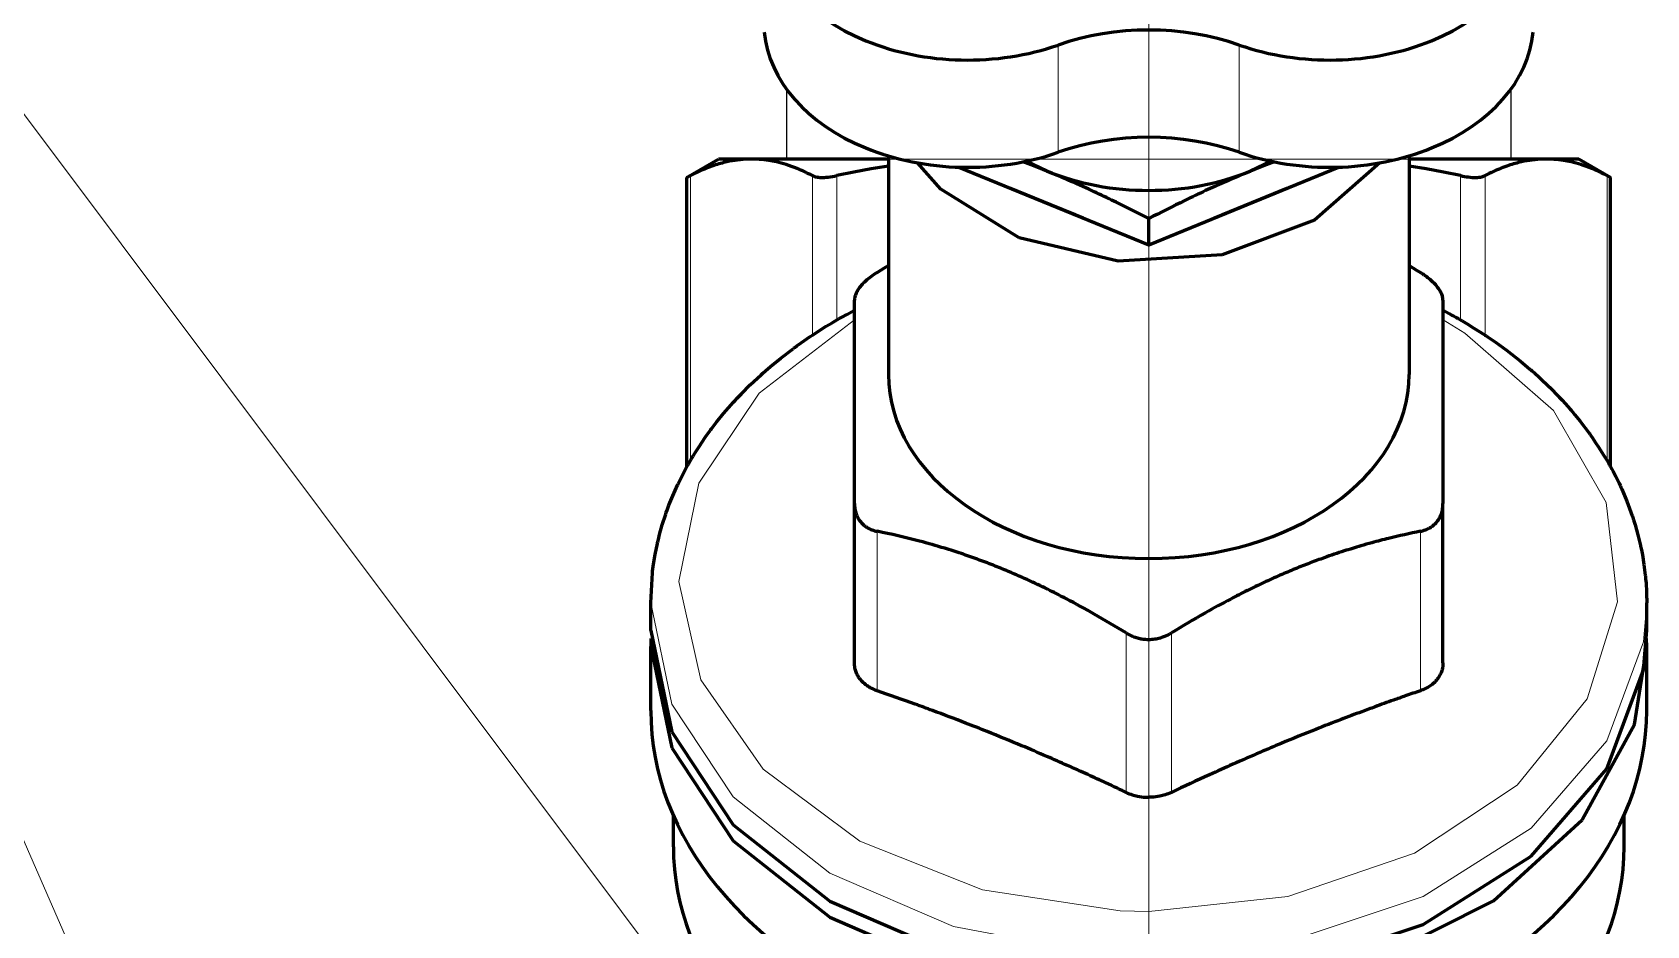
# Model space of a CAD drawing. Header units: millimetres. Extents: x -718 to 68664, y -49984 to -979.
# Drawn here: x 18227 to 18940, y -36709 to -36314 of the extents above; entities that cross this region are included whole.
import ezdxf

# ---------------------------------------------------------------- set-up
doc = ezdxf.new("R2010")
doc.units = ezdxf.units.MM
doc.linetypes.add('K5LT_BASIC', pattern=[0])
doc.linetypes.add('K5LT_THIN', pattern=[0])
doc.layers.add('Text', color=7, linetype='Continuous', lineweight=15)
doc.layers.add('ГВС (Т3)_20', color=10, linetype='Continuous', lineweight=25)
doc.layers.add('Системный слой (1)', color=7, linetype='Continuous', true_color=0xc26c6c6c)

# ---------------------------------------------------------------- blocks, each defined once
blk = doc.blocks.new('U656')
at = {"layer": 'Системный слой (1)', "color": 150, "linetype": 'K5LT_BASIC', "lineweight": 60, "true_color": 0x0080ff}
for p, q in [((799.531, 147.501), (800.694, 148.535)), ((797.374, 144.043), (799.531, 147.501)), ((796.351, 139.665), (797.374, 144.043)), ((796.626, 135.07), (796.351, 139.665)), ((798.156, 130.997), (796.626, 135.07)), ((811.359, 132.307), (809.132, 128.939)), ((800.694, 128.102), (798.156, 130.997)), ((809.132, 128.939), (807.742, 127.818))]:
    blk.add_line(p, q, dxfattribs=at)
blk = doc.blocks.new('U657')
at = {"layer": 'Системный слой (1)', "color": 150, "linetype": 'K5LT_BASIC', "lineweight": 60, "true_color": 0x0080ff}
for p, q in [((780.031, 160.318), (775.555, 159.388)), ((775.555, 159.388), (771.457, 156.675)), ((771.457, 156.675), (768.084, 152.409)), ((768.084, 152.409), (765.722, 146.95)), ((765.722, 146.95), (764.571, 140.762)), ((764.571, 140.762), (764.475, 138.318)), ((764.475, 138.318), (765.133, 131.987)), ((765.133, 131.987), (767.052, 126.192)), ((767.052, 126.192), (770.068, 121.423)), ((770.068, 121.423), (773.928, 118.083)), ((773.928, 118.083), (778.304, 116.455)), ((778.304, 116.455), (780.031, 116.318))]:
    blk.add_line(p, q, dxfattribs=at)
blk = doc.blocks.new('U658')
at = {"layer": 'Системный слой (1)', "color": 150, "linetype": 'K5LT_BASIC', "lineweight": 60, "true_color": 0x0080ff}
for p, q in [((795.849, 150.318), (795.951, 150.152)), ((795.951, 150.152), (796.052, 149.985)), ((796.052, 149.985), (796.152, 149.818))]:
    blk.add_line(p, q, dxfattribs=at)
blk = doc.blocks.new('U659')
at = {"layer": 'Системный слой (1)', "color": 150, "linetype": 'K5LT_BASIC', "lineweight": 60, "true_color": 0x0080ff}
for p, q in [((795.951, 126.485), (795.849, 126.318)), ((796.052, 126.651), (795.951, 126.485)), ((796.152, 126.818), (796.052, 126.651))]:
    blk.add_line(p, q, dxfattribs=at)
blk = doc.blocks.new('U660')
at = {"layer": 'Системный слой (1)', "color": 150, "linetype": 'K5LT_BASIC', "lineweight": 60, "true_color": 0x0080ff}
for p, q in [((781.263, 160.318), (782.576, 160.245)), ((782.576, 160.245), (782.603, 160.242)), ((782.603, 160.242), (782.656, 160.236)), ((782.656, 160.236), (782.761, 160.223)), ((782.761, 160.223), (782.972, 160.194)), ((782.972, 160.194), (783.392, 160.125)), ((783.392, 160.125), (783.876, 160.026)), ((783.876, 160.026), (783.903, 160.02)), ((783.903, 160.02), (783.956, 160.007)), ((783.956, 160.007), (784.062, 159.982)), ((784.062, 159.982), (784.275, 159.929)), ((784.275, 159.929), (784.698, 159.81)), ((784.698, 159.81), (785.172, 159.658)), ((785.172, 159.658), (785.198, 159.649)), ((785.198, 159.649), (785.251, 159.63)), ((785.251, 159.63), (785.357, 159.592)), ((785.357, 159.592), (785.568, 159.514)), ((785.568, 159.514), (785.987, 159.346)), ((785.987, 159.346), (786.454, 159.138)), ((786.454, 159.138), (786.476, 159.128)), ((786.476, 159.128), (786.519, 159.108)), ((786.519, 159.108), (786.605, 159.066)), ((786.605, 159.066), (786.777, 158.98)), ((786.777, 158.98), (787.067, 158.83)), ((787.067, 158.83), (787.278, 158.718)), ((787.278, 158.718), (787.388, 158.657)), ((787.388, 158.657), (787.442, 158.625)), ((787.442, 158.625), (787.47, 158.609)), ((787.47, 158.609), (787.504, 158.59)), ((787.504, 158.59), (787.545, 158.566)), ((787.545, 158.566), (787.55, 158.563)), ((787.55, 158.563), (787.56, 158.557)), ((787.56, 158.557), (787.581, 158.545)), ((787.581, 158.545), (787.622, 158.521)), ((787.622, 158.521), (787.703, 158.472)), ((787.703, 158.472), (787.74, 158.45)), ((787.74, 158.45), (787.797, 158.415)), ((787.797, 158.415), (787.911, 158.345)), ((787.911, 158.345), (788.137, 158.201)), ((788.137, 158.201), (788.584, 157.898)), ((788.584, 157.898), (788.873, 157.689)), ((788.873, 157.689), (788.898, 157.671)), ((788.898, 157.671), (788.947, 157.635)), ((788.947, 157.635), (789.044, 157.561)), ((789.044, 157.561), (789.238, 157.411)), ((789.238, 157.411), (789.621, 157.1)), ((789.621, 157.1), (790.121, 156.663)), ((790.121, 156.663), (790.146, 156.64)), ((790.146, 156.64), (790.197, 156.594)), ((790.197, 156.594), (790.297, 156.5)), ((790.297, 156.5), (790.496, 156.311)), ((790.496, 156.311), (790.887, 155.92)), ((790.887, 155.92), (791.332, 155.443)), ((791.332, 155.443), (791.357, 155.416)), ((791.357, 155.416), (791.405, 155.361)), ((791.405, 155.361), (791.501, 155.252)), ((791.501, 155.252), (791.692, 155.031)), ((791.692, 155.031), (792.066, 154.576)), ((792.066, 154.576), (792.484, 154.031)), ((792.484, 154.031), (792.501, 154.007)), ((792.501, 154.007), (792.537, 153.959)), ((792.537, 153.959), (792.607, 153.862)), ((792.607, 153.862), (792.746, 153.667)), ((792.746, 153.667), (793.02, 153.269)), ((793.02, 153.269), (793.087, 153.17)), ((793.087, 153.17), (793.475, 152.563)), ((793.475, 152.563), (793.632, 152.304)), ((793.632, 152.304), (793.661, 152.256)), ((793.661, 152.256), (793.704, 152.182)), ((793.704, 152.182), (793.768, 152.071)), ((793.768, 152.071), (793.784, 152.043)), ((793.784, 152.043), (793.815, 151.988)), ((793.815, 151.988), (793.877, 151.877)), ((793.877, 151.877), (794.001, 151.655)), ((794.001, 151.655), (794.186, 151.318)), ((793.935, 124.857), (793.877, 124.754)), ((793.972, 124.922), (793.935, 124.857)), ((794.045, 125.053), (793.972, 124.922)), ((794.186, 125.318), (794.045, 125.053)), ((793.575, 124.253), (793.395, 123.961)), ((793.665, 124.399), (793.575, 124.253)), ((793.71, 124.472), (793.665, 124.399)), ((793.733, 124.508), (793.71, 124.472)), ((793.772, 124.57), (793.733, 124.508)), ((793.797, 124.613), (793.772, 124.57)), ((793.814, 124.642), (793.797, 124.613)), ((793.825, 124.661), (793.814, 124.642)), ((793.832, 124.674), (793.825, 124.661)), ((793.837, 124.683), (793.832, 124.674)), ((793.84, 124.689), (793.837, 124.683)), ((793.845, 124.699), (793.84, 124.689)), ((793.85, 124.707), (793.845, 124.699)), ((793.859, 124.722), (793.85, 124.707)), ((793.877, 124.754), (793.859, 124.722)), ((793.048, 123.408), (793.007, 123.345)), ((793.069, 123.439), (793.048, 123.408)), ((793.079, 123.455), (793.069, 123.439)), ((793.107, 123.499), (793.079, 123.455)), ((793.395, 123.961), (793.107, 123.499)), ((792.654, 122.84), (792.417, 122.516)), ((792.771, 123.005), (792.654, 122.84)), ((792.833, 123.092), (792.771, 123.005)), ((792.863, 123.136), (792.833, 123.092)), ((792.924, 123.223), (792.863, 123.136)), ((793.007, 123.345), (792.924, 123.223)), ((792.417, 122.516), (791.927, 121.889)), ((791.411, 121.283), (791.208, 121.057)), ((791.512, 121.397), (791.411, 121.283)), ((791.562, 121.454), (791.512, 121.397)), ((791.587, 121.483), (791.562, 121.454)), ((791.927, 121.889), (791.587, 121.483)), ((790.792, 120.62), (790.347, 120.183)), ((791.208, 121.057), (790.792, 120.62)), ((790.063, 119.922), (789.814, 119.701)), ((790.215, 120.06), (790.063, 119.922)), ((790.29, 120.13), (790.215, 120.06)), ((790.328, 120.166), (790.29, 120.13)), ((790.347, 120.183), (790.328, 120.166)), ((789.291, 119.268), (788.739, 118.849)), ((789.563, 119.488), (789.291, 119.268)), ((789.697, 119.601), (789.563, 119.488)), ((789.764, 119.658), (789.697, 119.601)), ((789.797, 119.687), (789.764, 119.658)), ((789.814, 119.701), (789.797, 119.687)), ((788.115, 118.431), (787.805, 118.236)), ((788.362, 118.59), (788.115, 118.431)), ((788.552, 118.717), (788.362, 118.59)), ((788.646, 118.783), (788.552, 118.717)), ((788.693, 118.816), (788.646, 118.783)), ((788.716, 118.833), (788.693, 118.816)), ((788.739, 118.849), (788.716, 118.833)), ((786.835, 117.687), (786.716, 117.627)), ((787.056, 117.803), (786.835, 117.687)), ((787.166, 117.861), (787.056, 117.803)), ((787.221, 117.89), (787.166, 117.861)), ((787.249, 117.904), (787.221, 117.89)), ((787.292, 117.927), (787.249, 117.904)), ((787.321, 117.942), (787.292, 117.927)), ((787.34, 117.953), (787.321, 117.942)), ((787.353, 117.96), (787.34, 117.953)), ((787.361, 117.965), (787.353, 117.96)), ((787.367, 117.968), (787.361, 117.965)), ((787.376, 117.974), (787.367, 117.968)), ((787.38, 117.976), (787.376, 117.974)), ((787.389, 117.981), (787.38, 117.976)), ((787.4, 117.988), (787.389, 117.981)), ((787.406, 117.991), (787.4, 117.988)), ((787.409, 117.993), (787.406, 117.991)), ((787.42, 117.999), (787.409, 117.993)), ((787.431, 118.005), (787.42, 117.999)), ((787.438, 118.009), (787.431, 118.005)), ((787.443, 118.012), (787.438, 118.009)), ((787.45, 118.015), (787.443, 118.012)), ((787.453, 118.017), (787.45, 118.015)), ((787.459, 118.021), (787.453, 118.017)), ((787.471, 118.027), (787.459, 118.021)), ((787.495, 118.041), (787.471, 118.027)), ((787.542, 118.069), (787.495, 118.041)), ((787.805, 118.236), (787.542, 118.069)), ((785.746, 117.192), (785.108, 116.957)), ((786.102, 117.34), (785.746, 117.192)), ((786.28, 117.418), (786.102, 117.34)), ((786.368, 117.458), (786.28, 117.418)), ((786.412, 117.479), (786.368, 117.458)), ((786.434, 117.489), (786.412, 117.479)), ((786.537, 117.538), (786.434, 117.489)), ((786.716, 117.627), (786.537, 117.538)), ((781.336, 116.319), (781.263, 116.318)), ((781.439, 116.32), (781.336, 116.319)), ((781.491, 116.321), (781.439, 116.32)), ((781.517, 116.321), (781.491, 116.321)), ((781.529, 116.321), (781.517, 116.321)), ((781.748, 116.328), (781.529, 116.321)), ((782.124, 116.35), (781.748, 116.328)), ((782.312, 116.365), (782.124, 116.35)), ((782.405, 116.374), (782.312, 116.365)), ((782.452, 116.379), (782.405, 116.374)), ((782.476, 116.381), (782.452, 116.379)), ((782.945, 116.439), (782.476, 116.381)), ((783.381, 116.51), (782.945, 116.439)), ((783.599, 116.552), (783.381, 116.51)), ((783.707, 116.574), (783.599, 116.552)), ((783.761, 116.586), (783.707, 116.574)), ((783.788, 116.592), (783.761, 116.586)), ((784.26, 116.704), (783.788, 116.592)), ((784.699, 116.827), (784.26, 116.704)), ((784.918, 116.895), (784.699, 116.827)), ((785.026, 116.93), (784.918, 116.895)), ((785.081, 116.948), (785.026, 116.93)), ((785.108, 116.957), (785.081, 116.948))]:
    blk.add_line(p, q, dxfattribs=at)
blk = doc.blocks.new('U661')
at = {"layer": 'Системный слой (1)', "color": 7, "linetype": 'K5LT_THIN', "lineweight": 18}
for p, q in [((782.2, 159.078), (777.86, 158.103)), ((786.549, 158.193), (782.2, 159.078)), ((777.86, 158.103), (773.918, 155.355)), ((790.519, 155.527), (786.549, 158.193)), ((793.753, 151.318), (790.519, 155.527)), ((773.918, 155.355), (770.728, 151.08)), ((770.728, 151.08), (768.576, 145.661)), ((768.576, 145.661), (767.655, 139.585)), ((767.655, 139.585), (767.627, 138.318)), ((767.627, 138.318), (768.285, 132.174)), ((768.285, 132.174), (770.199, 126.579)), ((770.199, 126.579), (773.199, 122.037)), ((793.171, 124.355), (793.753, 125.318)), ((789.761, 120.434), (793.171, 124.355)), ((773.199, 122.037), (777.015, 118.954)), ((785.684, 118.115), (789.761, 120.434)), ((777.015, 118.954), (781.304, 117.606)), ((781.304, 117.606), (785.684, 118.115))]:
    blk.add_line(p, q, dxfattribs=at)
blk = doc.blocks.new('U662')
at = {"layer": 'Системный слой (1)', "color": 7, "linetype": 'K5LT_THIN', "lineweight": 18}
for p, q in [((781.263, 160.318), (776.786, 159.388)), ((776.786, 159.388), (772.688, 156.675)), ((772.688, 156.675), (769.316, 152.409)), ((769.316, 152.409), (766.954, 146.95)), ((766.954, 146.95), (765.803, 140.762)), ((765.803, 140.762), (765.706, 138.318)), ((765.706, 138.318), (766.364, 131.987)), ((766.364, 131.987), (768.283, 126.192)), ((768.283, 126.192), (771.299, 121.423)), ((771.299, 121.423), (775.159, 118.083)), ((775.159, 118.083), (779.535, 116.455)), ((779.535, 116.455), (781.263, 116.318))]:
    blk.add_line(p, q, dxfattribs=at)
blk = doc.blocks.new('U663')
at = {"layer": 'Системный слой (1)', "color": 150, "linetype": 'K5LT_BASIC', "lineweight": 60, "true_color": 0x0080ff}
for p, q in [((799.071, 143.199), (798.406, 141.571)), ((798.406, 135.065), (799.071, 133.437))]:
    blk.add_line(p, q, dxfattribs=at)
blk = doc.blocks.new('U664')
at = {"layer": 'Системный слой (1)', "color": 150, "linetype": 'K5LT_BASIC', "lineweight": 60, "true_color": 0x0080ff}
for p, q in [((799.569, 144.42), (798.261, 141.217)), ((798.261, 135.42), (799.569, 132.217))]:
    blk.add_line(p, q, dxfattribs=at)
blk = doc.blocks.new('U718')
at = {"layer": 'Системный слой (1)', "color": 150, "linetype": 'K5LT_BASIC', "lineweight": 60, "true_color": 0x0080ff}
for p, q in [((800.47, 143.166), (800.606, 143.513)), ((800.606, 143.513), (800.74, 143.86)), ((800.329, 142.818), (800.47, 143.166))]:
    blk.add_line(p, q, dxfattribs=at)
blk = doc.blocks.new('U719')
at = {"layer": 'Системный слой (1)', "color": 150, "linetype": 'K5LT_BASIC', "lineweight": 60, "true_color": 0x0080ff}
for p, q in [((800.47, 133.471), (800.329, 133.818)), ((800.606, 133.124), (800.47, 133.471)), ((800.74, 132.777), (800.606, 133.124))]:
    blk.add_line(p, q, dxfattribs=at)
blk = doc.blocks.new('U722')
at = {"layer": 'Системный слой (1)', "color": 150, "linetype": 'K5LT_BASIC', "lineweight": 60, "true_color": 0x0080ff}
for p, q in [((800.423, 126.057), (800.544, 126.818)), ((800.284, 125.298), (800.423, 126.057)), ((800.129, 124.542), (800.284, 125.298))]:
    blk.add_line(p, q, dxfattribs=at)
blk = doc.blocks.new('U723')
at = {"layer": 'Системный слой (1)', "color": 150, "linetype": 'K5LT_BASIC', "lineweight": 60, "true_color": 0x0080ff}
for p, q in [((800.284, 151.339), (800.129, 152.095)), ((800.423, 150.58), (800.284, 151.339)), ((800.544, 149.818), (800.423, 150.58))]:
    blk.add_line(p, q, dxfattribs=at)
blk = doc.blocks.new('U724')
at = {"layer": 'Системный слой (1)', "color": 150, "linetype": 'K5LT_BASIC', "lineweight": 60, "true_color": 0x0080ff}
for p, q in [((800.858, 149.818), (800.858, 157.318)), ((800.858, 119.318), (800.858, 126.818))]:
    blk.add_line(p, q, dxfattribs=at)
blk = doc.blocks.new('U726')
at = {"layer": 'Системный слой (1)', "color": 150, "linetype": 'K5LT_BASIC', "lineweight": 60, "true_color": 0x0080ff}
for p, q in [((779.324, 160.318), (774.848, 159.388)), ((779.678, 160.313), (779.324, 160.318)), ((774.848, 159.388), (770.75, 156.675)), ((770.75, 156.675), (767.377, 152.409)), ((767.377, 152.409), (765.015, 146.95)), ((765.015, 146.95), (763.864, 140.762)), ((763.864, 140.762), (764.021, 134.367)), ((764.021, 134.367), (765.472, 128.306)), ((765.472, 128.306), (768.096, 123.092)), ((768.096, 123.092), (771.669, 119.167)), ((771.669, 119.167), (775.89, 116.861)), ((775.89, 116.861), (779.324, 116.318)), ((779.324, 116.318), (779.678, 116.324))]:
    blk.add_line(p, q, dxfattribs=at)

msp = doc.modelspace()

# ---------------------------------------------------------------- linework, layer by layer
at = {"layer": 'Text'}
msp.add_line((18720.38, -35223.3), (18720.38, -38810.52), dxfattribs=at)
for points in [[(18575.91, -36820.43), (18089.79, -36171.62)], [(18576.14, -37479.49), (18202.29, -36622.82)]]:
    msp.add_lwpolyline(points, dxfattribs=at)
at = {"layer": 'ГВС (Т3)_20', "lineweight": 18}
for p, q in [((18680.38, -36319.58), (18680.38, -36366.96)), ((18760.38, -36319.58), (18760.38, -36366.96)), ((18517.9, -36503.13), (18517.9, -36377.28)), ((18571.79, -36447.74), (18571.79, -36377.28)), ((18582.62, -36441.02), (18582.62, -36377.28)), ((18858.15, -36441.02), (18858.15, -36377.28)), ((18868.97, -36447.74), (18868.97, -36377.28)), ((18922.87, -36503.13), (18922.87, -36377.28)), ((18600.38, -36604.8), (18600.38, -36534.38)), ((18840.38, -36604.8), (18840.38, -36534.38)), ((18710.38, -36649.71), (18710.38, -36579.29)), ((18730.38, -36649.71), (18730.38, -36579.29))]:
    msp.add_line(p, q, dxfattribs=at)
at = {"layer": 'ГВС (Т3)_20'}
for p, q in [((18560.38, -36339.1), (18560.38, -36369.99)), ((18880.38, -36339.1), (18880.38, -36369.99)), ((18605.38, -36369.99), (18894.56, -36369.92))]:
    msp.add_line(p, q, dxfattribs=at)
at = {"layer": 'ГВС (Т3)_20', "lineweight": 60}
for p, q in [((18516.38, -36378.07), (18530.38, -36369.99)), ((18605.38, -36368.58), (18605.38, -36465.11)), ((18636.48, -36373.53), (18720.38, -36407.78)), ((18675.38, -36375.27), (18666.12, -36370.93)), ((18720.38, -36407.78), (18804.29, -36373.53)), ((18774.64, -36370.93), (18765.38, -36375.27)), ((18835.38, -36368.58), (18835.38, -36465.11)), ((18924.39, -36378.07), (18910.38, -36369.99)), ((18517.9, -36377.28), (18516.38, -36378.07)), ((18516.38, -36505.81), (18516.38, -36378.07)), ((18922.87, -36377.28), (18924.39, -36378.07)), ((18924.39, -36505.81), (18924.39, -36378.07)), ((18720.38, -36407.78), (18720.38, -36396.28)), ((18590.38, -36522.14), (18590.38, -36432.32)), ((18850.38, -36432.32), (18850.38, -36471.24)), ((18850.38, -36471.24), (18850.38, -36522.14)), ((18590.38, -36592.55), (18590.38, -36522.14)), ((18850.38, -36592.55), (18850.38, -36522.14)), ((18500.38, -36578.25), (18500.38, -36565.94)), ((18940.38, -36578.25), (18940.38, -36565.94)), ((18500.38, -36613.6), (18500.38, -36585.32)), ((18940.38, -36613.6), (18940.38, -36585.32)), ((18510.38, -36673.71), (18510.38, -36659.97)), ((18930.38, -36673.71), (18930.38, -36659.97))]:
    msp.add_line(p, q, dxfattribs=at)
for centre, major_axis, start_param, end_param in [((18640.38, -36262.57), (90, 0), 3.204637, 5.172943), ((18800.38, -36262.57), (90, 0), 4.251835, 6.220141), ((18640.38, -36309.95), (90, 0), 3.204637, 5.172943), ((18720.38, -36376.59), (-90, 0), 4.251835, 5.172943), ((18800.38, -36309.95), (90, 0), 4.251835, 6.220141), ((18720.38, -36423.96), (-90, 0), 4.251835, 5.172943), ((18720.38, -36320.15), (90, 0), 4.18879, 5.235988), ((18720.38, -36465.11), (115, 0), 3.141593, 6.283185), ((18720.38, -36613.6), (-220, 0), 0, 3.141593), ((18720.38, -36673.71), (-210, 0), 0, 3.141593)]:
    msp.add_ellipse(centre, major_axis=major_axis, ratio=0.707107, start_param=start_param, end_param=end_param, dxfattribs=at)
for points, knots in [([(18571.79, -36377.28), (18569.55, -36376.1), (18565.71, -36374.31), (18560.4, -36372.4), (18556.23, -36371.27), (18552.29, -36370.51), (18548.12, -36370.02), (18543.48, -36369.92), (18538.68, -36370.3), (18533.64, -36371.19), (18527.97, -36372.78), (18522.59, -36374.93), (18519.15, -36376.62), (18517.9, -36377.28)], [0, 0, 0, 0, 1.772503, 3.018701, 4.144923, 5.016886, 6.077214, 7.374879, 8.60392, 9.793197, 11.287119, 13.016483, 14, 14, 14, 14]), ([(18922.87, -36377.28), (18920.62, -36376.1), (18916.78, -36374.31), (18911.48, -36372.4), (18907.31, -36371.27), (18903.36, -36370.51), (18899.19, -36370.02), (18894.56, -36369.92), (18889.75, -36370.3), (18884.71, -36371.19), (18879.04, -36372.78), (18873.66, -36374.93), (18870.22, -36376.62), (18868.97, -36377.28)], [0, 0, 0, 0, 1.772502, 3.0187, 4.144921, 5.016884, 6.077211, 7.374876, 8.603917, 9.793195, 11.287118, 13.016483, 14, 14, 14, 14]), ([(18571.79, -36377.28), (18572.17, -36377.47), (18573.13, -36377.82), (18574.81, -36378.06), (18576.76, -36378.09), (18579.19, -36377.92), (18581.28, -36377.57), (18582.62, -36377.28)], [0, 0, 0, 0, 1.521775, 3.271758, 4.355943, 5.766023, 8, 8, 8, 8]), ([(18720.38, -36396.28), (18714.92, -36393.45), (18706.52, -36389.23), (18694.65, -36383.61), (18685.12, -36379.33), (18678.52, -36376.55), (18675.38, -36375.27)], [0, 0, 0, 0, 2.564043, 3.930475, 5.541107, 7, 7, 7, 7]), ([(18765.38, -36375.27), (18761.44, -36376.88), (18754.82, -36379.69), (18745.15, -36384.06), (18734.09, -36389.31), (18725.71, -36393.52), (18720.38, -36396.28)], [0, 0, 0, 0, 1.835763, 3.078584, 4.500538, 7, 7, 7, 7]), ([(18858.15, -36377.28), (18859.33, -36377.53), (18861.72, -36377.95), (18864.4, -36378.12), (18866.32, -36378.01), (18867.77, -36377.77), (18868.58, -36377.48), (18868.97, -36377.28)], [0, 0, 0, 0, 1.979622, 4.120013, 5.247781, 6.418845, 8, 8, 8, 8]), ([(18600.38, -36420.08), (18599.41, -36420.68), (18597.63, -36421.87), (18595.24, -36423.84), (18593.39, -36425.73), (18592.16, -36427.36), (18591.49, -36428.49), (18590.95, -36429.58), (18590.51, -36430.85), (18590.38, -36431.84), (18590.38, -36432.32)], [0, 0, 0, 0, 1.816943, 3.424205, 5.223874, 6.656792, 7.568231, 8.132241, 9.529206, 11, 11, 11, 11]), ([(18850.38, -36432.32), (18850.38, -36431.85), (18850.26, -36430.87), (18849.71, -36429.27), (18848.81, -36427.64), (18847.55, -36425.95), (18846.14, -36424.46), (18844.49, -36422.97), (18842.67, -36421.56), (18841.18, -36420.56), (18840.38, -36420.08)], [0, 0, 0, 0, 1.435237, 2.863808, 4.32337, 5.660594, 7.160309, 8.132241, 9.529206, 11, 11, 11, 11]), ([(18590.38, -36522.14), (18590.38, -36522.93), (18590.5, -36524.48), (18591.01, -36526.53), (18591.79, -36528.32), (18592.82, -36529.95), (18594.05, -36531.29), (18595.22, -36532.21), (18596.47, -36533.02), (18598.1, -36533.8), (18599.59, -36534.23), (18600.38, -36534.38)], [0, 0, 0, 0, 1.565713, 3.124154, 4.363465, 5.698772, 7.261954, 8.256251, 8.871535, 10.395498, 12, 12, 12, 12]), ([(18840.38, -36534.38), (18841.16, -36534.23), (18842.65, -36533.8), (18844.55, -36532.9), (18846.27, -36531.7), (18847.73, -36530.25), (18848.9, -36528.5), (18849.59, -36526.92), (18850.11, -36525.17), (18850.35, -36523.65), (18850.38, -36522.47), (18850.38, -36522.14)], [0, 0, 0, 0, 1.565713, 3.124154, 4.363465, 5.999904, 7.526173, 8.871535, 9.646588, 11.347468, 12, 12, 12, 12]), ([(18710.38, -36579.29), (18705.73, -36576.43), (18696.99, -36571.24), (18685.73, -36565.07), (18676.24, -36560.22), (18667.68, -36556.12), (18659.35, -36552.45), (18651.64, -36549.31), (18644.72, -36546.69), (18637.56, -36544.19), (18629, -36541.45), (18616.51, -36537.91), (18606.58, -36535.63), (18600.38, -36534.38)], [0, 0, 0, 0, 1.812687, 3.381237, 4.311161, 5.422885, 6.623403, 7.457695, 8.331994, 9.236445, 10.165643, 11.582756, 14, 14, 14, 14]), ([(18840.38, -36534.38), (18835.73, -36535.32), (18828.61, -36536.9), (18819.8, -36539.19), (18813.26, -36541.04), (18806.24, -36543.19), (18798.77, -36545.71), (18791.56, -36548.38), (18785.02, -36550.96), (18778.22, -36553.84), (18771.18, -36557.03), (18763.93, -36560.52), (18755.3, -36564.93), (18744.05, -36571.08), (18735.35, -36576.24), (18730.38, -36579.29)], [0, 0, 0, 0, 2.071642, 3.148304, 3.864271, 4.927042, 6.197582, 7.099714, 8.040629, 9.015532, 10.034021, 11.083281, 12.153784, 13.785316, 16, 16, 16, 16]), ([(18710.38, -36579.29), (18711.16, -36579.77), (18712.61, -36580.53), (18714.83, -36581.35), (18716.91, -36581.86), (18719.22, -36582.15), (18721.71, -36582.16), (18723.84, -36581.85), (18725.48, -36581.45), (18727.34, -36580.87), (18729, -36580.11), (18730.18, -36579.42), (18730.38, -36579.29)], [0, 0, 0, 0, 1.696189, 3.048928, 4.373514, 5.64666, 7.335821, 8.944272, 9.61083, 10.45047, 12.552522, 13, 13, 13, 13]), ([(18600.38, -36604.8), (18599.31, -36604.43), (18597.85, -36603.78), (18596.04, -36602.66), (18594.54, -36601.52), (18593.23, -36600.18), (18592.18, -36598.75), (18591.41, -36597.37), (18590.74, -36595.62), (18590.43, -36593.96), (18590.38, -36592.87), (18590.38, -36592.55)], [0, 0, 0, 0, 2.127405, 3.072908, 4.254527, 5.999858, 7.049249, 8.149647, 9.520732, 11.287763, 12, 12, 12, 12]), ([(18850.38, -36592.55), (18850.38, -36593.18), (18850.27, -36594.53), (18849.79, -36596.34), (18848.95, -36598.19), (18847.95, -36599.69), (18846.72, -36601.03), (18845.46, -36602.14), (18843.74, -36603.33), (18841.97, -36604.21), (18840.74, -36604.68), (18840.38, -36604.8)], [0, 0, 0, 0, 1.418069, 3.072908, 4.254527, 5.999858, 7.049249, 8.149647, 9.520732, 11.287763, 12, 12, 12, 12]), ([(18710.38, -36649.71), (18708.17, -36648.66), (18704.22, -36646.81), (18697.55, -36643.73), (18691.14, -36640.81), (18683.4, -36637.34), (18674.68, -36633.51), (18662.8, -36628.45), (18650.88, -36623.56), (18637.77, -36618.4), (18627.19, -36614.39), (18614.14, -36609.61), (18606, -36606.74), (18600.38, -36604.8)], [0, 0, 0, 0, 0.848468, 1.507731, 2.552312, 3.297032, 4.461136, 5.87401, 7.817268, 9.020453, 10.888626, 11.851034, 14, 14, 14, 14]), ([(18840.38, -36604.8), (18838.17, -36605.56), (18834.22, -36606.94), (18827.55, -36609.3), (18821.14, -36611.61), (18813.4, -36614.47), (18804.68, -36617.76), (18792.8, -36622.39), (18780.88, -36627.24), (18768.69, -36632.39), (18758.11, -36637), (18745.06, -36642.86), (18736, -36647.06), (18730.38, -36649.71)], [0, 0, 0, 0, 0.848468, 1.507731, 2.552312, 3.297032, 4.461136, 5.87401, 7.817268, 9.020453, 10.536871, 11.851034, 14, 14, 14, 14]), ([(18710.38, -36649.71), (18711.26, -36650.12), (18712.92, -36650.77), (18715.8, -36651.52), (18718.25, -36651.84), (18719.9, -36651.89), (18720.38, -36651.89)], [0, 0, 0, 0, 2.033746, 3.69587, 6.033739, 7, 7, 7, 7]), ([(18730.38, -36649.71), (18729.51, -36650.12), (18727.84, -36650.77), (18724.97, -36651.52), (18722.52, -36651.84), (18720.87, -36651.89), (18720.38, -36651.89)], [0, 0, 0, 0, 2.033746, 3.69587, 6.033739, 7, 7, 7, 7])]:
    msp.add_open_spline(points, degree=3, knots=knots, dxfattribs=at)

# ---------------------------------------------------------------- block references
at = {"layer": 'ГВС (Т3)_20', "xscale": 10, "yscale": 10, "zscale": 10, "rotation": 90}
for name in ['U656', 'U724', 'U723', 'U718', 'U719', 'U722', 'U664', 'U663', 'U658', 'U659', 'U660', 'U661', 'U662', 'U657', 'U726']:
    msp.add_blockref(name, (20103.57, -44378.56), dxfattribs=at)

doc.saveas('drawing.dxf')
